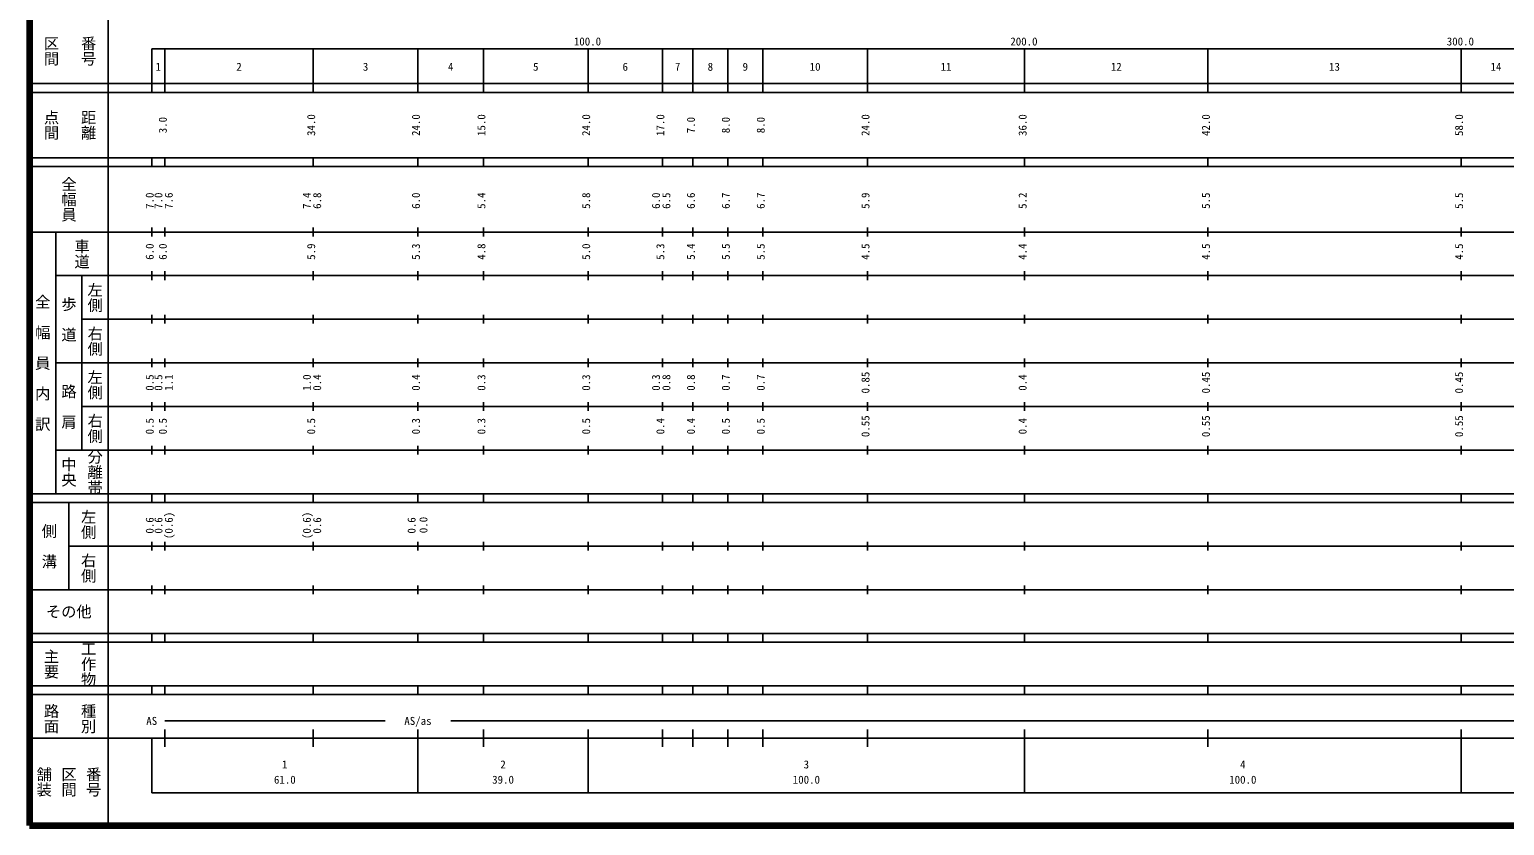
# Model space of a CAD drawing. Units: millimetres on the paper, enlarged 1000 times. Extents: x 40000 to 680000, y 20000 to 380000.
# Drawn here: x 40000 to 377952, y 20000 to 202409 of the extents above; entities that cross this region are included whole.
import ezdxf
from ezdxf.enums import TextEntityAlignment as Align

# ---------------------------------------------------------------- set-up
doc = ezdxf.new("R2010")
doc.units = ezdxf.units.MM
doc.header["$LTSCALE"] = 1000
doc.layers.add('M-TTL', color=2, linetype='Continuous', lineweight=140)
doc.layers.add('M-TTL-BAND', color=7, linetype='Continuous', lineweight=25)
doc.styles.add('@ＭＳ ゴシック', font='')
doc.styles.add('ＭＳ ゴシック', font='')
doc.styles.get('@ＭＳ ゴシック').set_extended_font_data('@MS Gothic')
doc.styles.get('ＭＳ ゴシック').set_extended_font_data('MS Gothic')

msp = doc.modelspace()

# ---------------------------------------------------------------- linework, layer by layer
at = {"layer": 'M-TTL'}
for p, q in [((40000, 380000), (40000, 20000)), ((40000, 20000), (680000, 20000))]:
    msp.add_line(p, q, dxfattribs=at)
at = {"layer": 'M-TTL-BAND'}
for p, q in [((58000, 370000), (58000, 20000)), ((68000, 198000), (579000, 198000)), ((68000, 198000), (68000, 188000)), ((71000, 188000), (71000, 198000)), ((105000, 188000), (105000, 198000)), ((129000, 188000), (129000, 198000)), ((144000, 188000), (144000, 198000)), ((168000, 188000), (168000, 198000)), ((185000, 188000), (185000, 198000)), ((192000, 188000), (192000, 198000)), ((200000, 188000), (200000, 198000)), ((208000, 188000), (208000, 198000)), ((232000, 188000), (232000, 198000)), ((268000, 188000), (268000, 198000)), ((310000, 188000), (310000, 198000)), ((368000, 188000), (368000, 198000)), ((40000, 190000), (579000, 190000)), ((40000, 188000), (579000, 188000)), ((40000, 173000), (579000, 173000)), ((68000, 171000), (68000, 173000)), ((71000, 171000), (71000, 173000)), ((105000, 171000), (105000, 173000)), ((129000, 171000), (129000, 173000)), ((144000, 171000), (144000, 173000)), ((168000, 171000), (168000, 173000)), ((185000, 171000), (185000, 173000)), ((192000, 171000), (192000, 173000)), ((200000, 171000), (200000, 173000)), ((208000, 171000), (208000, 173000)), ((232000, 171000), (232000, 173000)), ((268000, 171000), (268000, 173000)), ((310000, 171000), (310000, 173000)), ((368000, 171000), (368000, 173000)), ((40000, 171000), (579000, 171000)), ((40000, 156000), (579000, 156000)), ((46000, 96000), (46000, 156000)), ((68000, 155000), (68000, 157000)), ((71000, 155000), (71000, 157000)), ((105000, 155000), (105000, 157000)), ((129000, 155000), (129000, 157000)), ((144000, 155000), (144000, 157000)), ((168000, 155000), (168000, 157000)), ((185000, 155000), (185000, 157000)), ((192000, 155000), (192000, 157000)), ((200000, 155000), (200000, 157000)), ((208000, 155000), (208000, 157000)), ((232000, 155000), (232000, 157000)), ((268000, 155000), (268000, 157000)), ((310000, 155000), (310000, 157000)), ((368000, 155000), (368000, 157000)), ((46000, 146000), (579000, 146000)), ((52000, 146000), (52000, 106000)), ((68000, 145000), (68000, 147000)), ((71000, 145000), (71000, 147000)), ((105000, 145000), (105000, 147000)), ((129000, 145000), (129000, 147000)), ((144000, 145000), (144000, 147000)), ((168000, 145000), (168000, 147000)), ((185000, 145000), (185000, 147000)), ((192000, 145000), (192000, 147000)), ((200000, 145000), (200000, 147000)), ((208000, 145000), (208000, 147000)), ((232000, 145000), (232000, 147000)), ((268000, 145000), (268000, 147000)), ((310000, 145000), (310000, 147000)), ((368000, 145000), (368000, 147000)), ((52000, 136000), (579000, 136000)), ((68000, 135000), (68000, 137000)), ((71000, 135000), (71000, 137000)), ((105000, 135000), (105000, 137000)), ((129000, 135000), (129000, 137000)), ((144000, 135000), (144000, 137000)), ((168000, 135000), (168000, 137000)), ((185000, 135000), (185000, 137000)), ((192000, 135000), (192000, 137000)), ((200000, 135000), (200000, 137000)), ((208000, 135000), (208000, 137000)), ((232000, 135000), (232000, 137000)), ((268000, 135000), (268000, 137000)), ((310000, 135000), (310000, 137000)), ((368000, 135000), (368000, 137000)), ((46000, 126000), (579000, 126000)), ((68000, 125000), (68000, 127000)), ((71000, 125000), (71000, 127000)), ((105000, 125000), (105000, 127000)), ((129000, 125000), (129000, 127000)), ((144000, 125000), (144000, 127000)), ((168000, 125000), (168000, 127000)), ((185000, 125000), (185000, 127000)), ((192000, 125000), (192000, 127000)), ((200000, 125000), (200000, 127000)), ((208000, 125000), (208000, 127000)), ((232000, 125000), (232000, 127000)), ((268000, 125000), (268000, 127000)), ((310000, 125000), (310000, 127000)), ((368000, 125000), (368000, 127000)), ((52000, 116000), (579000, 116000)), ((68000, 115000), (68000, 117000)), ((71000, 115000), (71000, 117000)), ((105000, 115000), (105000, 117000)), ((129000, 115000), (129000, 117000)), ((144000, 115000), (144000, 117000)), ((168000, 115000), (168000, 117000)), ((185000, 115000), (185000, 117000)), ((192000, 115000), (192000, 117000)), ((200000, 115000), (200000, 117000)), ((208000, 115000), (208000, 117000)), ((232000, 115000), (232000, 117000)), ((268000, 115000), (268000, 117000)), ((310000, 115000), (310000, 117000)), ((368000, 115000), (368000, 117000)), ((46000, 106000), (579000, 106000)), ((68000, 105000), (68000, 107000)), ((71000, 105000), (71000, 107000)), ((105000, 105000), (105000, 107000)), ((129000, 105000), (129000, 107000)), ((144000, 105000), (144000, 107000)), ((168000, 105000), (168000, 107000)), ((185000, 105000), (185000, 107000)), ((192000, 105000), (192000, 107000)), ((200000, 105000), (200000, 107000)), ((208000, 105000), (208000, 107000)), ((232000, 105000), (232000, 107000)), ((268000, 105000), (268000, 107000)), ((310000, 105000), (310000, 107000)), ((368000, 105000), (368000, 107000)), ((40000, 96000), (579000, 96000)), ((68000, 94000), (68000, 96000)), ((71000, 94000), (71000, 96000)), ((105000, 94000), (105000, 96000)), ((129000, 94000), (129000, 96000)), ((144000, 94000), (144000, 96000)), ((168000, 94000), (168000, 96000)), ((185000, 94000), (185000, 96000)), ((192000, 94000), (192000, 96000)), ((200000, 94000), (200000, 96000)), ((208000, 94000), (208000, 96000)), ((232000, 94000), (232000, 96000)), ((268000, 94000), (268000, 96000)), ((310000, 94000), (310000, 96000)), ((368000, 94000), (368000, 96000)), ((40000, 94000), (579000, 94000)), ((49000, 94000), (49000, 74000)), ((68000, 83000), (68000, 85000)), ((71000, 83000), (71000, 85000)), ((105000, 83000), (105000, 85000)), ((129000, 83000), (129000, 85000)), ((144000, 83000), (144000, 85000)), ((168000, 83000), (168000, 85000)), ((185000, 83000), (185000, 85000)), ((192000, 83000), (192000, 85000)), ((200000, 83000), (200000, 85000)), ((208000, 83000), (208000, 85000)), ((232000, 83000), (232000, 85000)), ((268000, 83000), (268000, 85000)), ((310000, 83000), (310000, 85000)), ((368000, 83000), (368000, 85000)), ((49000, 84000), (579000, 84000)), ((68000, 73000), (68000, 75000)), ((71000, 73000), (71000, 75000)), ((105000, 73000), (105000, 75000)), ((129000, 73000), (129000, 75000)), ((144000, 73000), (144000, 75000)), ((168000, 73000), (168000, 75000)), ((185000, 73000), (185000, 75000)), ((192000, 73000), (192000, 75000)), ((200000, 73000), (200000, 75000)), ((208000, 73000), (208000, 75000)), ((232000, 73000), (232000, 75000)), ((268000, 73000), (268000, 75000)), ((310000, 73000), (310000, 75000)), ((368000, 73000), (368000, 75000)), ((40000, 74000), (579000, 74000)), ((40000, 64000), (579000, 64000)), ((40000, 62000), (579000, 62000)), ((68000, 62000), (68000, 64000)), ((71000, 62000), (71000, 64000)), ((105000, 62000), (105000, 64000)), ((129000, 62000), (129000, 64000)), ((144000, 62000), (144000, 64000)), ((168000, 62000), (168000, 64000)), ((185000, 62000), (185000, 64000)), ((192000, 62000), (192000, 64000)), ((200000, 62000), (200000, 64000)), ((208000, 62000), (208000, 64000)), ((232000, 62000), (232000, 64000)), ((268000, 62000), (268000, 64000)), ((310000, 62000), (310000, 64000)), ((368000, 62000), (368000, 64000)), ((40000, 52000), (579000, 52000)), ((68000, 50000), (68000, 52000)), ((71000, 50000), (71000, 52000)), ((105000, 50000), (105000, 52000)), ((129000, 50000), (129000, 52000)), ((144000, 50000), (144000, 52000)), ((168000, 50000), (168000, 52000)), ((185000, 50000), (185000, 52000)), ((192000, 50000), (192000, 52000)), ((200000, 50000), (200000, 52000)), ((208000, 50000), (208000, 52000)), ((232000, 50000), (232000, 52000)), ((268000, 50000), (268000, 52000)), ((310000, 50000), (310000, 52000)), ((368000, 50000), (368000, 52000)), ((40000, 50000), (579000, 50000)), ((71000, 44000), (121500, 44000)), ((136500, 44000), (565000, 44000)), ((71000, 38000), (71000, 42000)), ((105000, 38000), (105000, 42000)), ((129000, 27500), (129000, 42000)), ((144000, 38000), (144000, 42000)), ((168000, 27500), (168000, 42000)), ((185000, 38000), (185000, 42000)), ((192000, 38000), (192000, 42000)), ((200000, 38000), (200000, 42000)), ((208000, 38000), (208000, 42000)), ((232000, 38000), (232000, 42000)), ((268000, 27500), (268000, 42000)), ((310000, 38000), (310000, 42000)), ((368000, 27500), (368000, 42000)), ((40000, 40000), (579000, 40000)), ((68000, 40000), (68000, 27500)), ((68000, 27500), (579000, 27500))]:
    msp.add_line(p, q, dxfattribs=at)

# ---------------------------------------------------------------- texts
at = {"layer": 'M-TTL-BAND', "style": '@ＭＳ ゴシック'}
for s, p in [('区間', (45000, 197500)), ('番号', (53500, 197500)), ('点間', (45000, 180500)), ('距離', (53500, 180500)), ('全幅員', (49000, 163500)), ('車道', (52000, 151000)), ('左側', (55000, 141000)), ('全\u3000幅\u3000員\u3000内\u3000訳', (43000, 126000)), ('歩\u3000道', (49000, 136000)), ('右側', (55000, 131000)), ('左側', (55000, 121000)), ('路\u3000肩', (49000, 116000)), ('右側', (55000, 111000)), ('分離帯', (55000, 101000)), ('中央', (49000, 101000)), ('左側', (53500, 89000)), ('側\u3000溝', (44500, 84000)), ('右側', (53500, 79000)), ('工作物', (53500, 57000)), ('主要', (45000, 57000)), ('路面', (45000, 44500)), ('種別', (53500, 44500)), ('舗装', (43333, 30000)), ('区間', (49000, 30000)), ('番号', (54667, 30000))]:
    msp.add_text(s, height=2566, rotation=270, dxfattribs=at).set_placement(p, align=Align.MIDDLE_CENTER)
at = {"layer": 'M-TTL-BAND', "style": 'ＭＳ ゴシック'}
for s, p in [('100.0', (167844, 198195)), ('200.0', (267844, 198195)), ('300.0', (367844, 198195)), ('1', (69500, 192405)), ('2', (88000, 192405)), ('3', (117000, 192405)), ('4', (136500, 192405)), ('5', (156000, 192405)), ('6', (176500, 192405)), ('7', (188500, 192405)), ('8', (196000, 192405)), ('9', (204000, 192405)), ('10', (220000, 192405)), ('11', (250000, 192405)), ('12', (289000, 192405)), ('13', (339000, 192405)), ('14', (376000, 192405)), ('AS', (68000, 42500)), ('AS/as', (129000, 42500)), ('1', (98500, 32523)), ('2', (148500, 32523)), ('3', (218000, 32523)), ('4', (318000, 32523)), ('61.0', (98500, 29033)), ('39.0', (148500, 29033)), ('100.0', (218000, 29033)), ('100.0', (318000, 29033))]:
    msp.add_text(s, height=1833, dxfattribs=at).set_placement(p, align=Align.BOTTOM_CENTER)
for s, p in [('34.0', (106000, 180500)), ('24.0', (130000, 180500)), ('15.0', (145000, 180500)), ('24.0', (169000, 180500)), ('17.0', (186000, 180500)), ('24.0', (233000, 180500)), ('36.0', (269000, 180500)), ('42.0', (311000, 180500)), ('58.0', (369000, 180500)), ('3.0', (72000, 180500)), ('7.0', (193000, 180500)), ('8.0', (201000, 180500)), ('8.0', (209000, 180500)), ('7.0', (69000, 163174)), ('7.0', (71000, 163174)), ('7.6', (73370, 163174)), ('7.4', (105000, 163174)), ('6.8', (107370, 163174)), ('6.0', (130000, 163174)), ('5.4', (145000, 163174)), ('5.8', (169000, 163174)), ('6.0', (185000, 163174)), ('6.5', (187370, 163174)), ('6.6', (193000, 163174)), ('6.7', (201000, 163174)), ('6.7', (209000, 163174)), ('5.9', (233000, 163174)), ('5.2', (269000, 163174)), ('5.5', (311000, 163174)), ('5.5', (369000, 163174)), ('6.0', (69000, 151500)), ('6.0', (72000, 151500)), ('5.9', (106000, 151500)), ('5.3', (130000, 151500)), ('4.8', (145000, 151500)), ('5.0', (169000, 151500)), ('5.3', (186000, 151500)), ('5.4', (193000, 151500)), ('5.5', (201000, 151500)), ('5.5', (209000, 151500)), ('4.5', (233000, 151500)), ('4.4', (269000, 151500)), ('4.5', (311000, 151500)), ('4.5', (369000, 151500)), ('0.5', (69000, 121500)), ('0.5', (71000, 121500)), ('1.1', (73370, 121500)), ('1.0', (105000, 121500)), ('0.4', (107370, 121500)), ('0.4', (130000, 121500)), ('0.3', (145000, 121500)), ('0.3', (169000, 121500)), ('0.3', (185000, 121500)), ('0.8', (187370, 121500)), ('0.8', (193000, 121500)), ('0.7', (201000, 121500)), ('0.7', (209000, 121500)), ('0.85', (233000, 121500)), ('0.4', (269000, 121500)), ('0.45', (311000, 121500)), ('0.45', (369000, 121500)), ('0.5', (69000, 111500)), ('0.5', (72000, 111500)), ('0.5', (106000, 111500)), ('0.3', (130000, 111500)), ('0.3', (145000, 111500)), ('0.5', (169000, 111500)), ('0.4', (186000, 111500)), ('0.4', (193000, 111500)), ('0.5', (201000, 111500)), ('0.5', (209000, 111500)), ('0.55', (233000, 111500)), ('0.4', (269000, 111500)), ('0.55', (311000, 111500)), ('0.55', (369000, 111500)), ('(0.6)', (73370, 88764)), ('(0.6)', (105000, 88764)), ('0.6', (69000, 88764)), ('0.6', (71000, 88764)), ('0.6', (107370, 88764)), ('0.6', (129000, 88764)), ('0.0', (131722, 88854))]:
    msp.add_text(s, height=1833, rotation=90, dxfattribs=at).set_placement(p, align=Align.BOTTOM_CENTER)
msp.add_text('その他', height=2566, dxfattribs=at).set_placement((49000, 69000), align=Align.MIDDLE_CENTER)

doc.saveas('drawing.dxf')
